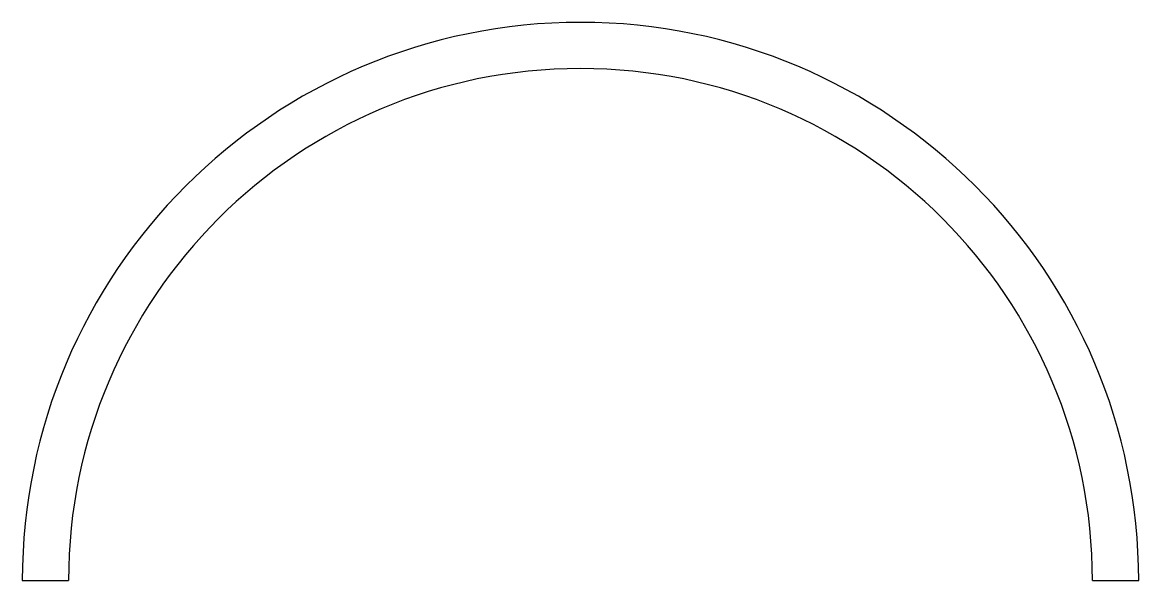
# Model space of a CAD drawing. Extents: x -195 to -38, y 0 to 78.
import ezdxf

# ---------------------------------------------------------------- set-up
doc = ezdxf.new("R2010")
doc.units = 0
doc.layers.add('Body002', color=7, linetype='CONTINUOUS')

msp = doc.modelspace()

# ---------------------------------------------------------------- linework, layer by layer
at = {"layer": 'Body002'}
for p, q in [((-195.448, 0), (-195.448, 0, 3)), ((-195.448, 0), (-195.448, 0, 3)), ((-195.448, 0), (-188.948, 0)), ((-195.448, 0, 3), (-188.948, 0, 3)), ((-195.448, 0), (-188.948, 0)), ((-195.448, 0, 3), (-188.948, 0, 3)), ((-188.948, 0), (-188.948, 0, 3)), ((-188.948, 0), (-188.948, 0, 3)), ((-44.948, 0), (-44.948, 0, 3)), ((-44.948, 0), (-38.448, 0)), ((-44.948, 0, 3), (-38.448, 0, 3)), ((-44.948, 0), (-44.948, 0, 3)), ((-44.948, 0), (-38.448, 0)), ((-44.948, 0, 3), (-38.448, 0, 3)), ((-38.448, 0), (-38.448, 0, 3)), ((-38.448, 0), (-38.448, 0, 3))]:
    msp.add_line(p, q, dxfattribs=at)
for centre, radius in [((-116.948, 0), 78.5), ((-116.948, 0, 3), 78.5), ((-116.948, 0), 78.5), ((-116.948, 0, 3), 78.5), ((-116.948, 0), 72), ((-116.948, 0, 3), 72), ((-116.948, 0), 72), ((-116.948, 0, 3), 72)]:
    msp.add_arc(centre, radius, 0, 180, dxfattribs=at)

doc.saveas('drawing.dxf')
